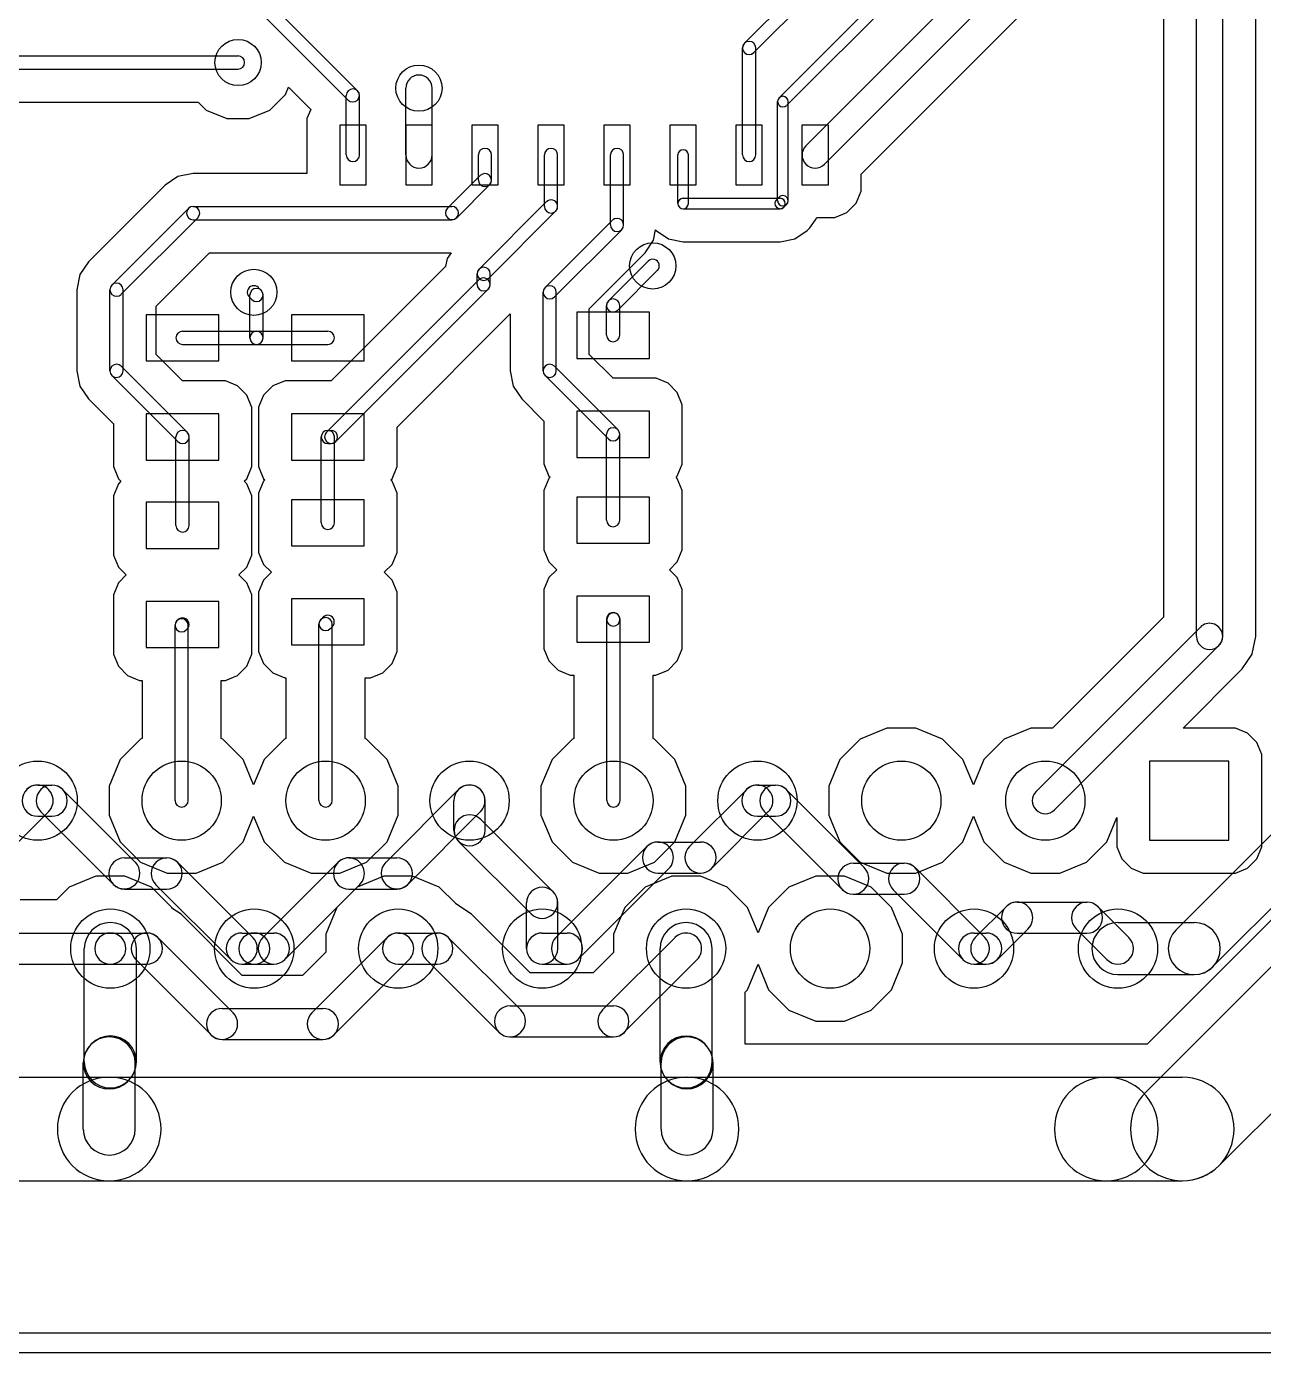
# Model space of a CAD drawing. Extents: x 34571 to 78815, y 19603 to 63847.
# Drawn here: x 57698 to 67065, y 19603 to 29642 of the extents above; entities that cross this region are included whole.
import ezdxf

# ---------------------------------------------------------------- set-up
doc = ezdxf.new("R2010")
doc.units = 0
doc.layers.add('BLACK', color=1, linetype='CONTINUOUS')

msp = doc.modelspace()

# ---------------------------------------------------------------- linework, layer by layer
at = {"layer": 'BLACK'}
for p, q in [((66558, 25025), (66558, 38089)), ((66756, 25025), (66756, 38089)), ((67006, 25025), (67006, 37218)), ((67006, 25025), (67006, 37218)), ((66210, 31350), (63600, 28740)), ((66350, 31210), (63740, 28600)), ((64019, 28525), (66308, 30814)), ((64019, 28525), (66308, 30814)), ((66308, 30814), (66308, 25170)), ((66308, 30814), (66308, 25170)), ((63398, 29103), (64457, 30162)), ((63455, 29046), (64514, 30105)), ((63135, 29516), (63624, 30005)), ((63206, 29445), (63695, 29934)), ((60205, 29156), (59536, 29825)), ((60134, 29085), (59465, 29754)), ((55580, 29420), (59300, 29420)), ((63120, 28670), (63120, 29480)), ((63220, 28670), (63220, 29480)), ((55580, 29320), (59300, 29320)), ((59540, 29009), (59660, 29129)), ((59540, 29009), (59660, 29129)), ((59660, 29129), (59682, 29183)), ((59660, 29129), (59682, 29183)), ((59682, 29183), (59850, 29015)), ((59682, 29183), (59850, 29015)), ((60120, 28670), (60120, 29120)), ((60220, 28670), (60220, 29120)), ((60571, 28670), (60571, 29176)), ((60769, 28670), (60769, 29176)), ((55704, 29070), (58999, 29070)), ((55704, 29070), (58999, 29070)), ((58999, 29070), (59059, 29010)), ((58999, 29070), (59059, 29010)), ((59850, 29015), (59821, 28945)), ((59850, 29015), (59821, 28945)), ((63386, 28324), (63386, 29074)), ((63466, 28324), (63466, 29074)), ((59059, 29010), (59215, 28945)), ((59059, 29010), (59215, 28945)), ((59215, 28945), (59384, 28945)), ((59215, 28945), (59384, 28945)), ((59384, 28945), (59540, 29009)), ((59384, 28945), (59540, 29009)), ((59821, 28945), (59821, 28846)), ((59821, 28945), (59821, 28846)), ((59821, 28846), (59821, 28530)), ((59821, 28846), (59821, 28530)), ((60270, 28895), (60070, 28895)), ((60070, 28895), (60070, 28445)), ((60270, 28445), (60270, 28895)), ((60770, 28895), (60570, 28895)), ((60570, 28895), (60570, 28445)), ((60770, 28445), (60770, 28895)), ((61270, 28895), (61070, 28895)), ((61070, 28895), (61070, 28445)), ((61270, 28445), (61270, 28895)), ((61770, 28895), (61570, 28895)), ((61570, 28895), (61570, 28445)), ((61770, 28445), (61770, 28895)), ((62270, 28895), (62070, 28895)), ((62070, 28895), (62070, 28445)), ((62270, 28445), (62270, 28895)), ((62770, 28895), (62570, 28895)), ((62570, 28895), (62570, 28445)), ((62770, 28445), (62770, 28895)), ((63270, 28895), (63070, 28895)), ((63070, 28895), (63070, 28445)), ((63270, 28445), (63270, 28895)), ((63770, 28895), (63570, 28895)), ((63570, 28895), (63570, 28445)), ((63770, 28445), (63770, 28895)), ((61120, 28480), (61120, 28670)), ((61220, 28480), (61220, 28670)), ((61620, 28280), (61620, 28670)), ((61720, 28280), (61720, 28670)), ((62120, 28140), (62120, 28670)), ((62220, 28140), (62220, 28670)), ((62630, 28302), (62630, 28670)), ((62710, 28302), (62710, 28670)), ((58960, 28530), (58845, 28507)), ((58960, 28530), (58845, 28507)), ((59821, 28530), (58960, 28530)), ((59821, 28530), (58960, 28530)), ((61134, 28515), (60885, 28266)), ((64019, 28494), (64019, 28525)), ((64019, 28494), (64019, 28525)), ((58748, 28442), (58168, 27862)), ((58748, 28442), (58168, 27862)), ((58845, 28507), (58748, 28442)), ((58845, 28507), (58748, 28442)), ((60070, 28445), (60270, 28445)), ((60570, 28445), (60770, 28445)), ((61205, 28444), (60956, 28195)), ((61070, 28445), (61270, 28445)), ((61570, 28445), (61770, 28445)), ((62070, 28445), (62270, 28445)), ((62570, 28445), (62770, 28445)), ((63070, 28445), (63270, 28445)), ((63570, 28445), (63770, 28445)), ((64019, 28395), (64019, 28494)), ((64019, 28395), (64019, 28494)), ((61125, 27806), (61634, 28315)), ((62670, 28342), (63404, 28342)), ((63377, 28331), (63397, 28351)), ((63981, 28304), (64019, 28395)), ((63981, 28304), (64019, 28395)), ((58925, 28265), (58345, 27685)), ((58960, 28280), (60920, 28280)), ((61196, 27735), (61705, 28244)), ((62670, 28262), (63404, 28262)), ((63433, 28275), (63453, 28295)), ((63819, 28196), (63911, 28234)), ((63819, 28196), (63911, 28234)), ((63911, 28234), (63981, 28304)), ((63911, 28234), (63981, 28304)), ((58995, 28195), (58415, 27615)), ((58960, 28180), (60920, 28180)), ((62134, 28175), (61625, 27666)), ((63610, 28097), (63631, 28117)), ((63610, 28097), (63631, 28117)), ((63631, 28118), (63672, 28180)), ((63631, 28118), (63672, 28180)), ((63631, 28117), (63631, 28118)), ((63631, 28117), (63631, 28118)), ((63672, 28180), (63683, 28196)), ((63672, 28180), (63683, 28196)), ((63683, 28196), (63819, 28196)), ((63683, 28196), (63819, 28196)), ((62205, 28104), (61696, 27595)), ((62382, 27928), (62447, 28025)), ((62382, 27928), (62447, 28025)), ((62447, 28025), (62462, 28102)), ((62447, 28025), (62462, 28102)), ((62462, 28102), (62465, 28097)), ((62462, 28102), (62465, 28097)), ((62465, 28097), (62559, 28034)), ((62465, 28097), (62559, 28034)), ((62559, 28034), (62670, 28012)), ((62559, 28034), (62670, 28012)), ((62670, 28012), (63405, 28012)), ((62670, 28012), (63405, 28012)), ((63405, 28012), (63516, 28034)), ((63405, 28012), (63516, 28034)), ((63516, 28034), (63610, 28097)), ((63516, 28034), (63610, 28097)), ((58680, 27526), (59084, 27930)), ((58680, 27526), (59084, 27930)), ((59084, 27930), (60913, 27930)), ((59084, 27930), (60913, 27930)), ((60913, 27930), (60883, 27885)), ((60913, 27930), (60883, 27885)), ((61960, 27506), (62382, 27928)), ((61960, 27506), (62382, 27928)), ((58168, 27862), (58103, 27765)), ((58168, 27862), (58103, 27765)), ((60871, 27825), (60005, 26959)), ((60871, 27825), (60005, 26959)), ((60883, 27885), (60871, 27825)), ((60883, 27885), (60871, 27825)), ((62105, 27565), (62405, 27865)), ((58103, 27765), (58080, 27650)), ((58103, 27765), (58080, 27650)), ((59970, 26571), (61124, 27725)), ((61110, 27690), (61110, 27770)), ((61210, 27690), (61210, 27770)), ((62175, 27495), (62475, 27795)), ((58080, 27650), (58080, 27035)), ((58080, 27650), (58080, 27035)), ((58330, 27036), (58330, 27650)), ((58430, 27036), (58430, 27650)), ((59390, 27286), (59390, 27610)), ((59475, 27645), (59455, 27665)), ((59490, 27286), (59490, 27610)), ((60040, 26501), (61194, 27655)), ((61610, 27036), (61610, 27630)), ((61710, 27036), (61710, 27630)), ((58680, 27159), (58680, 27526)), ((58680, 27159), (58680, 27526)), ((59405, 27575), (59385, 27595)), ((62090, 27306), (62090, 27530)), ((62190, 27306), (62190, 27530)), ((59155, 27460), (58605, 27460)), ((58605, 27460), (58605, 27110)), ((59155, 27110), (59155, 27460)), ((60255, 27460), (59705, 27460)), ((59705, 27460), (59705, 27110)), ((60255, 27110), (60255, 27460)), ((60504, 26610), (61360, 27466)), ((60504, 26610), (61360, 27466)), ((61360, 27466), (61360, 27035)), ((61360, 27466), (61360, 27035)), ((62415, 27480), (61865, 27480)), ((61865, 27480), (61865, 27130)), ((61960, 27160), (61960, 27506)), ((61960, 27160), (61960, 27506)), ((62415, 27130), (62415, 27480)), ((58880, 27335), (59440, 27335)), ((59440, 27335), (59980, 27335)), ((58880, 27235), (59440, 27235)), ((59440, 27235), (59980, 27235)), ((58605, 27110), (59155, 27110)), ((58880, 26959), (58680, 27159)), ((58880, 26959), (58680, 27159)), ((59705, 27110), (60255, 27110)), ((61865, 27130), (62415, 27130)), ((62140, 26979), (61960, 27160)), ((62140, 26979), (61960, 27160)), ((58080, 27035), (58103, 26920)), ((58080, 27035), (58103, 26920)), ((58416, 27070), (58915, 26571)), ((61360, 27035), (61383, 26920)), ((61360, 27035), (61383, 26920)), ((61696, 27070), (62175, 26591)), ((58103, 26920), (58168, 26823)), ((58103, 26920), (58168, 26823)), ((58345, 26999), (58844, 26500)), ((59106, 26959), (58880, 26959)), ((59106, 26959), (58880, 26959)), ((59205, 26959), (59106, 26959)), ((59205, 26959), (59106, 26959)), ((59296, 26921), (59205, 26959)), ((59296, 26921), (59205, 26959)), ((59366, 26851), (59296, 26921)), ((59366, 26851), (59296, 26921)), ((59564, 26921), (59494, 26851)), ((59564, 26921), (59494, 26851)), ((59656, 26959), (59564, 26921)), ((59656, 26959), (59564, 26921)), ((60005, 26959), (59656, 26959)), ((60005, 26959), (59656, 26959)), ((61383, 26920), (61448, 26823)), ((61383, 26920), (61448, 26823)), ((61625, 26999), (62104, 26520)), ((62366, 26979), (62140, 26979)), ((62366, 26979), (62140, 26979)), ((62465, 26979), (62366, 26979)), ((62465, 26979), (62366, 26979)), ((62556, 26941), (62465, 26979)), ((62556, 26941), (62465, 26979)), ((62626, 26871), (62556, 26941)), ((62626, 26871), (62556, 26941)), ((58168, 26823), (58356, 26635)), ((58168, 26823), (58356, 26635)), ((59404, 26759), (59366, 26851)), ((59404, 26759), (59366, 26851)), ((59494, 26851), (59456, 26760)), ((59494, 26851), (59456, 26760)), ((61448, 26823), (61616, 26655)), ((61448, 26823), (61616, 26655)), ((62664, 26779), (62626, 26871)), ((62664, 26779), (62626, 26871)), ((59155, 26710), (58605, 26710)), ((58605, 26710), (58605, 26360)), ((59155, 26360), (59155, 26710)), ((59404, 26409), (59404, 26759)), ((59404, 26409), (59404, 26759)), ((59456, 26760), (59456, 26661)), ((59456, 26760), (59456, 26661)), ((60255, 26710), (59705, 26710)), ((59705, 26710), (59705, 26360)), ((60255, 26360), (60255, 26710)), ((62415, 26730), (61865, 26730)), ((61865, 26730), (61865, 26380)), ((62415, 26380), (62415, 26730)), ((62664, 26429), (62664, 26779)), ((62664, 26429), (62664, 26779)), ((58356, 26635), (58356, 26311)), ((58356, 26635), (58356, 26311)), ((59456, 26661), (59456, 26311)), ((59456, 26661), (59456, 26311)), ((60504, 26409), (60504, 26610)), ((60504, 26409), (60504, 26610)), ((61616, 26655), (61616, 26331)), ((61616, 26655), (61616, 26331)), ((58830, 25865), (58830, 26535)), ((58930, 25865), (58930, 26535)), ((59930, 25885), (59930, 26535)), ((59980, 26585), (60004, 26585)), ((60030, 25885), (60030, 26535)), ((62090, 25905), (62090, 26555)), ((62190, 25905), (62190, 26555)), ((59404, 26310), (59404, 26409)), ((59404, 26310), (59404, 26409)), ((59980, 26485), (60004, 26485)), ((60504, 26310), (60504, 26409)), ((60504, 26310), (60504, 26409)), ((62664, 26330), (62664, 26429)), ((62664, 26330), (62664, 26429)), ((58356, 26311), (58394, 26219)), ((58356, 26311), (58394, 26219)), ((58605, 26360), (59155, 26360)), ((59366, 26219), (59404, 26310)), ((59366, 26219), (59404, 26310)), ((59456, 26311), (59494, 26219)), ((59456, 26311), (59494, 26219)), ((59705, 26360), (60255, 26360)), ((60466, 26219), (60504, 26310)), ((60466, 26219), (60504, 26310)), ((61616, 26331), (61654, 26239)), ((61616, 26331), (61654, 26239)), ((61865, 26380), (62415, 26380)), ((62626, 26239), (62664, 26330)), ((62626, 26239), (62664, 26330)), ((58394, 26219), (58413, 26200)), ((58394, 26219), (58413, 26200)), ((59347, 26200), (59366, 26219)), ((59347, 26200), (59366, 26219)), ((59494, 26219), (59503, 26210)), ((59494, 26219), (59503, 26210)), ((59503, 26210), (59494, 26201)), ((59503, 26210), (59494, 26201)), ((60457, 26210), (60466, 26219)), ((60457, 26210), (60466, 26219)), ((60466, 26201), (60457, 26210)), ((60466, 26201), (60457, 26210)), ((61654, 26221), (61616, 26130)), ((61654, 26221), (61616, 26130)), ((61654, 26239), (61663, 26230)), ((61654, 26239), (61663, 26230)), ((61663, 26230), (61654, 26221)), ((61663, 26230), (61654, 26221)), ((62617, 26230), (62626, 26239)), ((62617, 26230), (62626, 26239)), ((62626, 26221), (62617, 26230)), ((62626, 26221), (62617, 26230)), ((62664, 26129), (62626, 26221)), ((62664, 26129), (62626, 26221)), ((58394, 26181), (58356, 26090)), ((58394, 26181), (58356, 26090)), ((58413, 26200), (58394, 26181)), ((58413, 26200), (58394, 26181)), ((59366, 26181), (59347, 26200)), ((59366, 26181), (59347, 26200)), ((59404, 26089), (59366, 26181)), ((59404, 26089), (59366, 26181)), ((59494, 26201), (59456, 26110)), ((59494, 26201), (59456, 26110)), ((59456, 26110), (59456, 26011)), ((59456, 26110), (59456, 26011)), ((60504, 26109), (60466, 26201)), ((60504, 26109), (60466, 26201)), ((60504, 25759), (60504, 26109)), ((60504, 25759), (60504, 26109)), ((61616, 26130), (61616, 26031)), ((61616, 26130), (61616, 26031)), ((62664, 25779), (62664, 26129)), ((62664, 25779), (62664, 26129)), ((58356, 26090), (58356, 25991)), ((58356, 26090), (58356, 25991)), ((59155, 26040), (58605, 26040)), ((58605, 26040), (58605, 25690)), ((59155, 25690), (59155, 26040)), ((59404, 25739), (59404, 26089)), ((59404, 25739), (59404, 26089)), ((59456, 26011), (59456, 25661)), ((59456, 26011), (59456, 25661)), ((60255, 26060), (59705, 26060)), ((59705, 26060), (59705, 25710)), ((60255, 25710), (60255, 26060)), ((61616, 26031), (61616, 25681)), ((61616, 26031), (61616, 25681)), ((62415, 26080), (61865, 26080)), ((61865, 26080), (61865, 25730)), ((62415, 25730), (62415, 26080)), ((58356, 25991), (58356, 25641)), ((58356, 25991), (58356, 25641)), ((59404, 25640), (59404, 25739)), ((59404, 25640), (59404, 25739)), ((59705, 25710), (60255, 25710)), ((60504, 25660), (60504, 25759)), ((60504, 25660), (60504, 25759)), ((61865, 25730), (62415, 25730)), ((62664, 25680), (62664, 25779)), ((62664, 25680), (62664, 25779)), ((58356, 25641), (58394, 25549)), ((58356, 25641), (58394, 25549)), ((58605, 25690), (59155, 25690)), ((59366, 25549), (59404, 25640)), ((59366, 25549), (59404, 25640)), ((59456, 25661), (59494, 25569)), ((59456, 25661), (59494, 25569)), ((60466, 25569), (60504, 25660)), ((60466, 25569), (60504, 25660)), ((61616, 25681), (61654, 25589)), ((61616, 25681), (61654, 25589)), ((62626, 25589), (62664, 25680)), ((62626, 25589), (62664, 25680)), ((58394, 25549), (58453, 25490)), ((58394, 25549), (58453, 25490)), ((59307, 25490), (59366, 25549)), ((59307, 25490), (59366, 25549)), ((59494, 25569), (59553, 25510)), ((59494, 25569), (59553, 25510)), ((59553, 25510), (59494, 25451)), ((59553, 25510), (59494, 25451)), ((60407, 25510), (60466, 25569)), ((60407, 25510), (60466, 25569)), ((60466, 25451), (60407, 25510)), ((60466, 25451), (60407, 25510)), ((61654, 25589), (61713, 25530)), ((61654, 25589), (61713, 25530)), ((61713, 25530), (61654, 25471)), ((61713, 25530), (61654, 25471)), ((62567, 25530), (62626, 25589)), ((62567, 25530), (62626, 25589)), ((62626, 25471), (62567, 25530)), ((62626, 25471), (62567, 25530)), ((58394, 25431), (58356, 25340)), ((58394, 25431), (58356, 25340)), ((58453, 25490), (58394, 25431)), ((58453, 25490), (58394, 25431)), ((59366, 25431), (59307, 25490)), ((59366, 25431), (59307, 25490)), ((59404, 25339), (59366, 25431)), ((59404, 25339), (59366, 25431)), ((59494, 25451), (59456, 25360)), ((59494, 25451), (59456, 25360)), ((60504, 25359), (60466, 25451)), ((60504, 25359), (60466, 25451)), ((61654, 25471), (61616, 25380)), ((61654, 25471), (61616, 25380)), ((62664, 25379), (62626, 25471)), ((62664, 25379), (62626, 25471)), ((58356, 25340), (58356, 25241)), ((58356, 25340), (58356, 25241)), ((59404, 24989), (59404, 25339)), ((59404, 24989), (59404, 25339)), ((59456, 25360), (59456, 25261)), ((59456, 25360), (59456, 25261)), ((60255, 25310), (59705, 25310)), ((59705, 25310), (59705, 24960)), ((60255, 24960), (60255, 25310)), ((60504, 25009), (60504, 25359)), ((60504, 25009), (60504, 25359)), ((61616, 25380), (61616, 25281)), ((61616, 25380), (61616, 25281)), ((62415, 25330), (61865, 25330)), ((61865, 25330), (61865, 24980)), ((62415, 24980), (62415, 25330)), ((62664, 25029), (62664, 25379)), ((62664, 25029), (62664, 25379)), ((58356, 25241), (58356, 24891)), ((58356, 25241), (58356, 24891)), ((59155, 25290), (58605, 25290)), ((58605, 25290), (58605, 24940)), ((59155, 24940), (59155, 25290)), ((59456, 25261), (59456, 24911)), ((59456, 25261), (59456, 24911)), ((61616, 25281), (61616, 24931)), ((61616, 25281), (61616, 24931)), ((58823, 23782), (58823, 25108)), ((58838, 25145), (58843, 25150)), ((58923, 23782), (58923, 25108)), ((59913, 23782), (59913, 25118)), ((59927, 25154), (59944, 25171)), ((59998, 25083), (60015, 25100)), ((60013, 23782), (60013, 25118)), ((62093, 23782), (62093, 25152)), ((62107, 25117), (62104, 25120)), ((62178, 25188), (62175, 25191)), ((62193, 23782), (62193, 25152)), ((66308, 25170), (65468, 24330)), ((66308, 25170), (65468, 24330)), ((58909, 25074), (58914, 25079)), ((60504, 24910), (60504, 25009)), ((60504, 24910), (60504, 25009)), ((62664, 24930), (62664, 25029)), ((62664, 24930), (62664, 25029)), ((65343, 23851), (66587, 25095)), ((66979, 24892), (67006, 25025)), ((66979, 24892), (67006, 25025)), ((58605, 24940), (59155, 24940)), ((59404, 24890), (59404, 24989)), ((59404, 24890), (59404, 24989)), ((59456, 24911), (59494, 24819)), ((59456, 24911), (59494, 24819)), ((59705, 24960), (60255, 24960)), ((60466, 24819), (60504, 24910)), ((60466, 24819), (60504, 24910)), ((61616, 24931), (61654, 24839)), ((61616, 24931), (61654, 24839)), ((61865, 24980), (62415, 24980)), ((62626, 24839), (62664, 24930)), ((62626, 24839), (62664, 24930)), ((65483, 23711), (66727, 24955)), ((58356, 24891), (58394, 24799)), ((58356, 24891), (58394, 24799)), ((58394, 24799), (58464, 24729)), ((58394, 24799), (58464, 24729)), ((59296, 24729), (59366, 24799)), ((59296, 24729), (59366, 24799)), ((59366, 24799), (59404, 24890)), ((59366, 24799), (59404, 24890)), ((59494, 24819), (59564, 24749)), ((59494, 24819), (59564, 24749)), ((60396, 24749), (60466, 24819)), ((60396, 24749), (60466, 24819)), ((61654, 24839), (61724, 24769)), ((61654, 24839), (61724, 24769)), ((62556, 24769), (62626, 24839)), ((62556, 24769), (62626, 24839)), ((66904, 24778), (66979, 24891)), ((66904, 24778), (66979, 24891)), ((66979, 24891), (66979, 24892)), ((66979, 24891), (66979, 24892)), ((58464, 24729), (58555, 24691)), ((58464, 24729), (58555, 24691)), ((59204, 24691), (59296, 24729)), ((59204, 24691), (59296, 24729)), ((59564, 24749), (59655, 24711)), ((59564, 24749), (59655, 24711)), ((59655, 24711), (59663, 24711)), ((59655, 24711), (59663, 24711)), ((59663, 24711), (59663, 24251)), ((59663, 24711), (59663, 24251)), ((60263, 24251), (60263, 24711)), ((60263, 24711), (60304, 24711)), ((60263, 24251), (60263, 24711)), ((60263, 24711), (60304, 24711)), ((60304, 24711), (60396, 24749)), ((60304, 24711), (60396, 24749)), ((61724, 24769), (61815, 24731)), ((61724, 24769), (61815, 24731)), ((61815, 24731), (61843, 24731)), ((61815, 24731), (61843, 24731)), ((61843, 24731), (61843, 24251)), ((61843, 24731), (61843, 24251)), ((62443, 24251), (62443, 24731)), ((62443, 24731), (62464, 24731)), ((62443, 24251), (62443, 24731)), ((62443, 24731), (62464, 24731)), ((62464, 24731), (62556, 24769)), ((62464, 24731), (62556, 24769)), ((66456, 24330), (66904, 24778)), ((66456, 24330), (66904, 24778)), ((58555, 24691), (58573, 24691)), ((58555, 24691), (58573, 24691)), ((58573, 24691), (58573, 24251)), ((58573, 24691), (58573, 24251)), ((59173, 24251), (59173, 24691)), ((59173, 24691), (59204, 24691)), ((59173, 24251), (59173, 24691)), ((59173, 24691), (59204, 24691)), ((64214, 24330), (64012, 24246)), ((64214, 24330), (64012, 24246)), ((64432, 24330), (64214, 24330)), ((64432, 24330), (64214, 24330)), ((64634, 24246), (64432, 24330)), ((64634, 24246), (64432, 24330)), ((65304, 24330), (65102, 24246)), ((65304, 24330), (65102, 24246)), ((65468, 24330), (65304, 24330)), ((65468, 24330), (65304, 24330)), ((66754, 24330), (66456, 24330)), ((66754, 24330), (66456, 24330)), ((66853, 24330), (66754, 24330)), ((66853, 24330), (66754, 24330)), ((66944, 24292), (66853, 24330)), ((66944, 24292), (66853, 24330)), ((58562, 24246), (58408, 24092)), ((58562, 24246), (58408, 24092)), ((58573, 24251), (58562, 24246)), ((58573, 24251), (58562, 24246)), ((59184, 24246), (59173, 24251)), ((59184, 24246), (59173, 24251)), ((59338, 24092), (59184, 24246)), ((59338, 24092), (59184, 24246)), ((59652, 24246), (59498, 24092)), ((59652, 24246), (59498, 24092)), ((59663, 24251), (59652, 24246)), ((59663, 24251), (59652, 24246)), ((60274, 24246), (60263, 24251)), ((60274, 24246), (60263, 24251)), ((60428, 24092), (60274, 24246)), ((60428, 24092), (60274, 24246)), ((61832, 24246), (61678, 24092)), ((61832, 24246), (61678, 24092)), ((61843, 24251), (61832, 24246)), ((61843, 24251), (61832, 24246)), ((62454, 24246), (62443, 24251)), ((62454, 24246), (62443, 24251)), ((62608, 24092), (62454, 24246)), ((62608, 24092), (62454, 24246)), ((64012, 24246), (63858, 24092)), ((64012, 24246), (63858, 24092)), ((64788, 24092), (64634, 24246)), ((64788, 24092), (64634, 24246)), ((65102, 24246), (64948, 24092)), ((65102, 24246), (64948, 24092)), ((67014, 24222), (66944, 24292)), ((67014, 24222), (66944, 24292)), ((67052, 24130), (67014, 24222)), ((67052, 24130), (67014, 24222)), ((67052, 23530), (67052, 24130)), ((67052, 23530), (67052, 24130)), ((58408, 24092), (58324, 23890)), ((58408, 24092), (58324, 23890)), ((59418, 23900), (59338, 24092)), ((59418, 23900), (59338, 24092)), ((59498, 24092), (59418, 23900)), ((59498, 24092), (59418, 23900)), ((60512, 23890), (60428, 24092)), ((60512, 23890), (60428, 24092)), ((61678, 24092), (61594, 23890)), ((61678, 24092), (61594, 23890)), ((62692, 23890), (62608, 24092)), ((62692, 23890), (62608, 24092)), ((63858, 24092), (63774, 23890)), ((63858, 24092), (63774, 23890)), ((64868, 23900), (64788, 24092)), ((64868, 23900), (64788, 24092)), ((64948, 24092), (64868, 23900)), ((64948, 24092), (64868, 23900)), ((66203, 24081), (66203, 23481)), ((66803, 24081), (66203, 24081)), ((66803, 23481), (66803, 24081)), ((57783, 23899), (57889, 23899)), ((63233, 23899), (63369, 23899)), ((57972, 23865), (58523, 23314)), ((58324, 23890), (58324, 23672)), ((58324, 23890), (58324, 23672)), ((60418, 23314), (60969, 23865)), ((60512, 23672), (60512, 23890)), ((60512, 23672), (60512, 23890)), ((61594, 23890), (61594, 23672)), ((61594, 23890), (61594, 23672)), ((62692, 23672), (62692, 23890)), ((62692, 23672), (62692, 23890)), ((62719, 23434), (63149, 23864)), ((63453, 23864), (64042, 23275)), ((63774, 23890), (63774, 23672)), ((63774, 23890), (63774, 23672)), ((57416, 23248), (57865, 23697)), ((57805, 23698), (58356, 23147)), ((60585, 23147), (61136, 23698)), ((60935, 23557), (60935, 23781)), ((61171, 23557), (61171, 23781)), ((62885, 23268), (63315, 23698)), ((63286, 23697), (63875, 23108)), ((57783, 23663), (57889, 23663)), ((58324, 23672), (58408, 23470)), ((58324, 23672), (58408, 23470)), ((59338, 23470), (59418, 23663)), ((59338, 23470), (59418, 23663)), ((59418, 23663), (59498, 23470)), ((59418, 23663), (59498, 23470)), ((60428, 23470), (60512, 23672)), ((60428, 23470), (60512, 23672)), ((61137, 23640), (61686, 23091)), ((61594, 23672), (61678, 23470)), ((61594, 23672), (61678, 23470)), ((62608, 23470), (62692, 23672)), ((62608, 23470), (62692, 23672)), ((63233, 23663), (63369, 23663)), ((63774, 23672), (63858, 23470)), ((63774, 23672), (63858, 23470)), ((64788, 23470), (64868, 23663)), ((64788, 23470), (64868, 23663)), ((64868, 23663), (64948, 23470)), ((64868, 23663), (64948, 23470)), ((65878, 23470), (65954, 23653)), ((65878, 23470), (65954, 23653)), ((65954, 23653), (65954, 23432)), ((65954, 23653), (65954, 23432)), ((66402, 22800), (67136, 23534)), ((67052, 23431), (67052, 23530)), ((67052, 23431), (67052, 23530)), ((58408, 23470), (58562, 23316)), ((58408, 23470), (58562, 23316)), ((59184, 23316), (59338, 23470)), ((59184, 23316), (59338, 23470)), ((59498, 23470), (59652, 23316)), ((59498, 23470), (59652, 23316)), ((60274, 23316), (60428, 23470)), ((60274, 23316), (60428, 23470)), ((60970, 23473), (61519, 22924)), ((61678, 23470), (61832, 23316)), ((61678, 23470), (61832, 23316)), ((61707, 22745), (62396, 23434)), ((62454, 23316), (62608, 23470)), ((62454, 23316), (62608, 23470)), ((62480, 23468), (62802, 23468)), ((63858, 23470), (64012, 23316)), ((63858, 23470), (64012, 23316)), ((64634, 23316), (64788, 23470)), ((64634, 23316), (64788, 23470)), ((64948, 23470), (65102, 23316)), ((64948, 23470), (65102, 23316)), ((65724, 23316), (65878, 23470)), ((65724, 23316), (65878, 23470)), ((65954, 23432), (65992, 23340)), ((65954, 23432), (65992, 23340)), ((66203, 23481), (66803, 23481)), ((67014, 23340), (67052, 23431)), ((67014, 23340), (67052, 23431)), ((58440, 23348), (58760, 23348)), ((58562, 23316), (58764, 23232)), ((58562, 23316), (58764, 23232)), ((58843, 23314), (59412, 22745)), ((58982, 23232), (59184, 23316)), ((58982, 23232), (59184, 23316)), ((59487, 22745), (60056, 23314)), ((59652, 23316), (59854, 23232)), ((59652, 23316), (59854, 23232)), ((60072, 23232), (60274, 23316)), ((60072, 23232), (60274, 23316)), ((60140, 23348), (60502, 23348)), ((61832, 23316), (62034, 23232)), ((61832, 23316), (62034, 23232)), ((62252, 23232), (62454, 23316)), ((62252, 23232), (62454, 23316)), ((63960, 23308), (64344, 23308)), ((64012, 23316), (64214, 23232)), ((64012, 23316), (64214, 23232)), ((64432, 23232), (64634, 23316)), ((64432, 23232), (64634, 23316)), ((65102, 23316), (65304, 23232)), ((65102, 23316), (65304, 23232)), ((65522, 23232), (65724, 23316)), ((65522, 23232), (65724, 23316)), ((65992, 23340), (66062, 23270)), ((65992, 23340), (66062, 23270)), ((66944, 23270), (67014, 23340)), ((66944, 23270), (67014, 23340)), ((58224, 23210), (58022, 23126)), ((58224, 23210), (58022, 23126)), ((58442, 23210), (58224, 23210)), ((58442, 23210), (58224, 23210)), ((58644, 23126), (58442, 23210)), ((58644, 23126), (58442, 23210)), ((58764, 23232), (58982, 23232)), ((58764, 23232), (58982, 23232)), ((59854, 23232), (60072, 23232)), ((59854, 23232), (60072, 23232)), ((60404, 23210), (60202, 23126)), ((60404, 23210), (60202, 23126)), ((60622, 23210), (60404, 23210)), ((60622, 23210), (60404, 23210)), ((60824, 23126), (60622, 23210)), ((60824, 23126), (60622, 23210)), ((61874, 22578), (62563, 23267)), ((62034, 23232), (62252, 23232)), ((62034, 23232), (62252, 23232)), ((62584, 23210), (62382, 23126)), ((62584, 23210), (62382, 23126)), ((62480, 23232), (62802, 23232)), ((62802, 23210), (62584, 23210)), ((62802, 23210), (62584, 23210)), ((63004, 23126), (62802, 23210)), ((63004, 23126), (62802, 23210)), ((63674, 23210), (63472, 23126)), ((63674, 23210), (63472, 23126)), ((63892, 23210), (63674, 23210)), ((63892, 23210), (63674, 23210)), ((64094, 23126), (63892, 23210)), ((64094, 23126), (63892, 23210)), ((64214, 23232), (64432, 23232)), ((64214, 23232), (64432, 23232)), ((64427, 23274), (64956, 22745)), ((65304, 23232), (65522, 23232)), ((65304, 23232), (65522, 23232)), ((66062, 23270), (66153, 23232)), ((66062, 23270), (66153, 23232)), ((66153, 23232), (66252, 23232)), ((66153, 23232), (66252, 23232)), ((66252, 23232), (66852, 23232)), ((66252, 23232), (66852, 23232)), ((66680, 22522), (67414, 23256)), ((66852, 23232), (66944, 23270)), ((66852, 23232), (66944, 23270)), ((58022, 23126), (57925, 23029)), ((58022, 23126), (57925, 23029)), ((58440, 23112), (58760, 23112)), ((58798, 22972), (58644, 23126)), ((58798, 22972), (58644, 23126)), ((58676, 23147), (59245, 22578)), ((59654, 22578), (60223, 23147)), ((60202, 23126), (60048, 22972)), ((60202, 23126), (60048, 22972)), ((60140, 23112), (60502, 23112)), ((60948, 23002), (60824, 23126)), ((60948, 23002), (60824, 23126)), ((62382, 23126), (62228, 22972)), ((62382, 23126), (62228, 22972)), ((63158, 22972), (63004, 23126)), ((63158, 22972), (63004, 23126)), ((63472, 23126), (63318, 22972)), ((63472, 23126), (63318, 22972)), ((64248, 22972), (64094, 23126)), ((64248, 22972), (64094, 23126)), ((64260, 23107), (64789, 22578)), ((67395, 23149), (66183, 21938)), ((67395, 23149), (66183, 21938)), ((57925, 23029), (57651, 23029)), ((57925, 23029), (57651, 23029)), ((60950, 23001), (60948, 23002)), ((60950, 23001), (60948, 23002)), ((61069, 22921), (60950, 23001)), ((61069, 22921), (60950, 23001)), ((61485, 22661), (61485, 23007)), ((61721, 22661), (61721, 23007)), ((63960, 23072), (64344, 23072)), ((65200, 23013), (65728, 23013)), ((58799, 22968), (58798, 22972)), ((58799, 22968), (58798, 22972)), ((58869, 22921), (58799, 22968)), ((58869, 22921), (58799, 22968)), ((59332, 22458), (58869, 22921)), ((59332, 22458), (58869, 22921)), ((60048, 22972), (59964, 22770)), ((60048, 22972), (59964, 22770)), ((61512, 22478), (61069, 22921)), ((61512, 22478), (61069, 22921)), ((62228, 22972), (62144, 22770)), ((62228, 22972), (62144, 22770)), ((63238, 22780), (63158, 22972)), ((63238, 22780), (63158, 22972)), ((63318, 22972), (63238, 22780)), ((63318, 22972), (63238, 22780)), ((64332, 22770), (64248, 22972)), ((64332, 22770), (64248, 22972)), ((64883, 22745), (65116, 22978)), ((65813, 22978), (66046, 22745)), ((66173, 21574), (67571, 22972)), ((65050, 22578), (65283, 22811)), ((65646, 22811), (65879, 22578)), ((65963, 22858), (66541, 22858)), ((57243, 22779), (58333, 22779)), ((58333, 22779), (58609, 22779)), ((58692, 22744), (59262, 22174)), ((59329, 22779), (59423, 22779)), ((59423, 22779), (59571, 22779)), ((59859, 22174), (60429, 22744)), ((59964, 22770), (59964, 22633)), ((59964, 22770), (59964, 22633)), ((60513, 22779), (60809, 22779)), ((60892, 22745), (61443, 22194)), ((61603, 22779), (61791, 22779)), ((62058, 22194), (62609, 22745)), ((62144, 22770), (62144, 22632)), ((62144, 22770), (62144, 22632)), ((64332, 22552), (64332, 22770)), ((64332, 22552), (64332, 22770)), ((64873, 22779), (64965, 22779)), ((65200, 22777), (65728, 22777)), ((58136, 21803), (58136, 22661)), ((58530, 21803), (58530, 22661)), ((59964, 22633), (59789, 22458)), ((59964, 22633), (59789, 22458)), ((62144, 22632), (61990, 22478)), ((62144, 22632), (61990, 22478)), ((62496, 21803), (62496, 22661)), ((62890, 21803), (62890, 22661)), ((57243, 22543), (58333, 22543)), ((58333, 22543), (58609, 22543)), ((58526, 22578), (59096, 22008)), ((59329, 22543), (59423, 22543)), ((59423, 22543), (59571, 22543)), ((60025, 22008), (60595, 22578)), ((60513, 22543), (60809, 22543)), ((60725, 22578), (61276, 22027)), ((61603, 22543), (61791, 22543)), ((62225, 22027), (62776, 22578)), ((63158, 22350), (63238, 22543)), ((63158, 22350), (63238, 22543)), ((63238, 22543), (63318, 22350)), ((63238, 22543), (63318, 22350)), ((64248, 22350), (64332, 22552)), ((64248, 22350), (64332, 22552)), ((64873, 22543), (64965, 22543)), ((59789, 22458), (59332, 22458)), ((59789, 22458), (59332, 22458)), ((61990, 22478), (61512, 22478)), ((61990, 22478), (61512, 22478)), ((65963, 22464), (66541, 22464)), ((66729, 21018), (68127, 22416)), ((63140, 22332), (63158, 22350)), ((63140, 22332), (63158, 22350)), ((63140, 21938), (63140, 22332)), ((63140, 21938), (63140, 22332)), ((63318, 22350), (63472, 22196)), ((63318, 22350), (63472, 22196)), ((64094, 22196), (64248, 22350)), ((64094, 22196), (64248, 22350)), ((59180, 22208), (59942, 22208)), ((61360, 22228), (62142, 22228)), ((63472, 22196), (63674, 22112)), ((63472, 22196), (63674, 22112)), ((63892, 22112), (64094, 22196)), ((63892, 22112), (64094, 22196)), ((63674, 22112), (63892, 22112)), ((63674, 22112), (63892, 22112)), ((61360, 21992), (62142, 21992)), ((58193, 21942), (58186, 21935)), ((59180, 21972), (59942, 21972)), ((62832, 21941), (62838, 21935)), ((65875, 21938), (63140, 21938)), ((65875, 21938), (63140, 21938)), ((66183, 21938), (65875, 21938)), ((66183, 21938), (65875, 21938)), ((58128, 21295), (58128, 21795)), ((58522, 21295), (58522, 21795)), ((62503, 21295), (62503, 21795)), ((62897, 21295), (62897, 21795)), ((50650, 21688), (58324, 21688)), ((58325, 21688), (62699, 21688)), ((62700, 21688), (65874, 21688)), ((65875, 21688), (66449, 21688)), ((58472, 21663), (58465, 21656)), ((62554, 21663), (62560, 21657)), ((50650, 20902), (58324, 20902)), ((58325, 20902), (62699, 20902)), ((62700, 20902), (65874, 20902)), ((65875, 20902), (66449, 20902)), ((56693, 19753), (69685, 19753)), ((56693, 19603), (69685, 19603))]:
    msp.add_line(p, q, dxfattribs=at)
for centre, radius in [((59300, 29370), 175), ((60670, 29176), 175), ((62440, 27830), 175), ((59420, 27630), 175), ((57783, 23781), 300), ((58873, 23781), 300), ((59963, 23781), 300), ((61053, 23781), 300), ((62143, 23781), 300), ((63233, 23781), 300), ((64323, 23781), 300), ((65413, 23781), 300), ((58333, 22661), 300), ((59423, 22661), 300), ((60513, 22661), 300), ((61603, 22661), 300), ((62693, 22661), 300), ((63783, 22661), 300), ((64873, 22661), 300), ((65963, 22661), 300)]:
    msp.add_circle(centre, radius, dxfattribs=at)
for centre, radius, start, end in [((63170, 29480), 50, 360, 540), ((59300, 29370), 50, 270, 450), ((63170, 29480), 50, 135, 315), ((60670, 29176), 99, 360, 540), ((60170, 29120), 50, 360, 540), ((60169, 29121), 50, 225, 405), ((63426, 29074), 40, 360, 540), ((63426, 29074), 40, 135, 315), ((61170, 28670), 50, 360, 540), ((61670, 28670), 50, 360, 540), ((62170, 28670), 50, 360, 540), ((63670, 28670), 99, 135, 315), ((60170, 28670), 50, 180, 360), ((60670, 28670), 99, 180, 360), ((62670, 28670), 40, 360, 540), ((63170, 28670), 50, 180, 360), ((61169, 28479), 50, -45, 135), ((61170, 28480), 50, 180, 360), ((61670, 28280), 50, 315, 495), ((62670, 28302), 40, 90, 270), ((63405, 28303), 40, 135, 315), ((63426, 28324), 40, 180, 360), ((63425, 28323), 40, 315, 495), ((63404, 28302), 40, 270, 450), ((58960, 28230), 50, 90, 270), ((58960, 28230), 50, -45, 135), ((60921, 28231), 50, 135, 315), ((60920, 28230), 50, 270, 450), ((61670, 28280), 50, 180, 360), ((62670, 28302), 40, 180, 360), ((62170, 28140), 50, 180, 360), ((62170, 28140), 50, -45, 135), ((61160, 27770), 50, 360, 540), ((62440, 27830), 50, 315, 495), ((61160, 27770), 50, 135, 315), ((61159, 27690), 50, 315, 495), ((58380, 27650), 50, 360, 540), ((58380, 27650), 50, 135, 315), ((59420, 27630), 50, 405, 585), ((59440, 27610), 50, 360, 540), ((59440, 27610), 50, 225, 405), ((61160, 27690), 50, 180, 360), ((61660, 27630), 50, 360, 540), ((61660, 27630), 50, 135, 315), ((62140, 27530), 50, 360, 540), ((62140, 27530), 50, 135, 315), ((58880, 27285), 50, 90, 270), ((59440, 27285), 50, 90, 270), ((59440, 27285), 50, 270, 450), ((59980, 27285), 50, 270, 450), ((59440, 27286), 50, 180, 360), ((62140, 27306), 50, 180, 360), ((58380, 27035), 50, 45, 225), ((58380, 27036), 50, 180, 360), ((61660, 27035), 50, 45, 225), ((61660, 27036), 50, 180, 360), ((62140, 26555), 50, 360, 540), ((58880, 26535), 50, 360, 540), ((58880, 26535), 50, 225, 405), ((59980, 26535), 50, 90, 270), ((59980, 26535), 50, 360, 540), ((60005, 26536), 50, 135, 315), ((60004, 26535), 50, 270, 450), ((62140, 26555), 50, 225, 405), ((62140, 25905), 50, 180, 360), ((58880, 25865), 50, 180, 360), ((59980, 25885), 50, 180, 360), ((62140, 25155), 50, 405, 585), ((62143, 25152), 50, 360, 540), ((58873, 25108), 50, 360, 540), ((58873, 25109), 50, 135, 315), ((58879, 25115), 50, 315, 495), ((59963, 25118), 50, 360, 540), ((59963, 25119), 50, 135, 315), ((59979, 25135), 50, 315, 495), ((62142, 25153), 50, 225, 405), ((66657, 25025), 99, 315, 495), ((66657, 25025), 99, 180, 360), ((57783, 23781), 118, 90, 270), ((57782, 23781), 118, 315, 495), ((57889, 23781), 118, 45, 225), ((57889, 23781), 118, 270, 450), ((61053, 23781), 118, 360, 540), ((61052, 23781), 118, 315, 495), ((63233, 23781), 118, 90, 270), ((63232, 23781), 118, 315, 495), ((63369, 23781), 118, 45, 225), ((63369, 23781), 118, 270, 450), ((65413, 23781), 99, 135, 315), ((58873, 23782), 50, 180, 360), ((59963, 23782), 50, 180, 360), ((62143, 23782), 50, 180, 360), ((61054, 23556), 118, 45, 225), ((61053, 23557), 118, 180, 360), ((62480, 23350), 118, 90, 270), ((62479, 23350), 118, 315, 495), ((62802, 23351), 118, 135, 315), ((62802, 23350), 118, 270, 450), ((58440, 23230), 118, 90, 270), ((58439, 23231), 118, 225, 405), ((58760, 23230), 118, 45, 225), ((58760, 23230), 118, 270, 450), ((60140, 23230), 118, 90, 270), ((60139, 23230), 118, 315, 495), ((60502, 23231), 118, 135, 315), ((60502, 23230), 118, 270, 450), ((63960, 23190), 118, 90, 270), ((64344, 23190), 118, 45, 225), ((64344, 23190), 118, 270, 450), ((63959, 23191), 118, 225, 405), ((61603, 23007), 118, 360, 540), ((61602, 23008), 118, 225, 405), ((65200, 22895), 118, 90, 270), ((65200, 22895), 118, 315, 495), ((65729, 22895), 118, 45, 225), ((65728, 22895), 118, 270, 450), ((58333, 22661), 197, 360, 540), ((62693, 22661), 197, 360, 540), ((65963, 22661), 197, 90, 270), ((66541, 22661), 197, 135, 315), ((66541, 22661), 197, 270, 450), ((58333, 22661), 118, 90, 270), ((58333, 22661), 118, 270, 450), ((58609, 22661), 118, 45, 225), ((58609, 22661), 118, 270, 450), ((59329, 22661), 118, 90, 270), ((59328, 22662), 118, 225, 405), ((59423, 22661), 118, 90, 270), ((59423, 22661), 118, 270, 450), ((59571, 22662), 118, 135, 315), ((59571, 22661), 118, 270, 450), ((60513, 22661), 118, 90, 270), ((60512, 22661), 118, 315, 495), ((60809, 22661), 118, 45, 225), ((60809, 22661), 118, 270, 450), ((61603, 22661), 118, 90, 270), ((61791, 22662), 118, 135, 315), ((61791, 22661), 118, 270, 450), ((62692, 22661), 118, 315, 495), ((64873, 22661), 118, 90, 270), ((64872, 22662), 118, 225, 405), ((64966, 22661), 118, 135, 315), ((64965, 22661), 118, 270, 450), ((65963, 22661), 118, 225, 405), ((61603, 22661), 118, 180, 360), ((59180, 22090), 118, 90, 270), ((59942, 22090), 118, 270, 450), ((61360, 22110), 118, 90, 270), ((61359, 22111), 118, 225, 405), ((62142, 22111), 118, 135, 315), ((62142, 22110), 118, 270, 450), ((59179, 22091), 118, 225, 405), ((59942, 22091), 118, 135, 315), ((58325, 21795), 197, 360, 540), ((58333, 21803), 197, -45, 135), ((62693, 21802), 197, 45, 225), ((62700, 21795), 197, 360, 540), ((58325, 21795), 197, 135, 315), ((62699, 21796), 197, 225, 405), ((58333, 21803), 197, 180, 360), ((62693, 21803), 197, 180, 360), ((58325, 21295), 393, 90, 270), ((58324, 21295), 393, 270, 450), ((62700, 21295), 393, 90, 270), ((62699, 21295), 393, 270, 450), ((65875, 21295), 393, 90, 270), ((65874, 21295), 393, 270, 450), ((66449, 21295), 393, 270, 450), ((66451, 21296), 393, 135, 315), ((58325, 21295), 197, 180, 360), ((62700, 21295), 197, 180, 360)]:
    msp.add_arc(centre, radius, start, end, dxfattribs=at)

doc.saveas('drawing.dxf')
